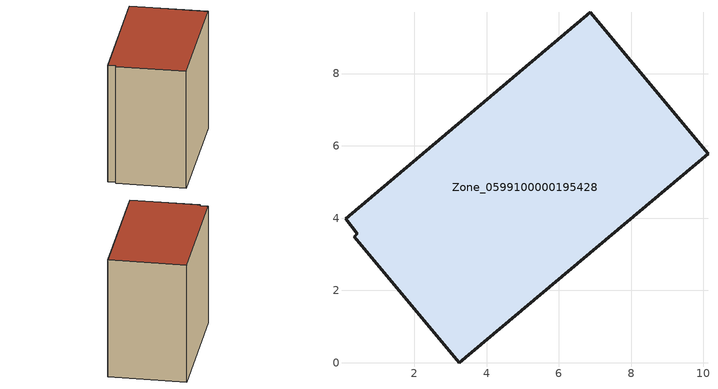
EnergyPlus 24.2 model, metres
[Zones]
Zone_0599100000195428
 floor ground (C_G): 0.42,3.57 0.1,3.98 6.87,9.69 10.13,5.78 3.25,0 0.34,3.48 z0
 wall outside (C_F): 10.13,5.78 6.87,9.69 0.1,3.98 0.42,3.57 0.34,3.48 3.25,0 10.13,5.78 z0:8.2
 roof outside (C_R): 0.1,3.98 0.42,3.57 0.34,3.48 3.25,0 10.13,5.78 6.87,9.69 z8.2
[BUILDING]
Pand.0599100000195428: North Axis=0; Terrain=City; Loads Convergence Tolerance Value=0.04; Temperature Convergence Tolerance Value=0.4; Solar Distribution=FullExterior; Maximum Number of Warmup Days=25; Minimum Number of Warmup Days=1
[Site:Location]
Rotterdam.The.Hague.AP_ZH_NLD Design_Conditions: Latitude=51.96; Longitude=4.45; Time Zone=1; Elevation=-4.5
[SITE:GROUNDTEMPERATURE:BUILDINGSURFACE]
18, 18, 18, 18, 18, 18, 18, 18, 18, 18, 18, 18
[MATERIAL] Thermal Absorptance=0.9; Solar Absorptance=0.7; Visible Absorptance=0.7
Name | Roughness | Thickness | Conductivity | Density | Specific Heat
G.TI.1975-1991 | MediumSmooth | 0.15 | 0.288461 | 540 | 1210
F.TI.1975-1991 | Rough | 0.3 | 0.230769 | 1920 | 840
R.TI.1975-1991 | MediumRough | 0.2 | 0.153846 | 1500 | 1000
[CONSTRUCTION]
C_G: G.TI.1975-1991
C_F: F.TI.1975-1991
C_R: R.TI.1975-1991
[ZONE]
Zone_0599100000195428: Type=1; Multiplier=1; Ceiling Height=Autocalculate; Volume=Autocalculate; Floor Area=autocalculate; Part of Total Floor Area=Yes
[ZONEINFILTRATION:DESIGNFLOWRATE]
Infil_Zone_0599100000195428: Zone or ZoneList or Space or SpaceList=Zone_0599100000195428; Schedule=AlwaysOn; Design Flow Rate Calculation Method=Flow/Area; Flow Rate per Floor Area=0.003; Constant Term Coefficient=1; Temperature Term Coefficient=0; Velocity Term Coefficient=0; Velocity Squared Term Coefficient=0
[HVACTEMPLATE:ZONE:IDEALLOADSAIRSYSTEM]
Zone_0599100000195428: Maximum Heating Supply Air Temperature=50; Minimum Cooling Supply Air Temperature=13; Maximum Heating Supply Air Humidity Ratio=0.0156; Minimum Cooling Supply Air Humidity Ratio=0.0077; Heating Limit=NoLimit; Cooling Limit=NoLimit; Dehumidification Control Type=ConstantSensibleHeatRatio; Cooling Sensible Heat Ratio=0.7; Dehumidification Setpoint=60; Humidification Control Type=None; Humidification Setpoint=30; Outdoor Air Method=None; Outdoor Air Flow Rate per Person=0.00944; Outdoor Air Flow Rate per Zone Floor Area=0; Outdoor Air Flow Rate per Zone=0; Demand Controlled Ventilation Type=None; Outdoor Air Economizer Type=NoEconomizer; Heat Recovery Type=None; Sensible Heat Recovery Effectiveness=0.7; Latent Heat Recovery Effectiveness=0.65
[ZONECONTROL:THERMOSTAT]
ThermostatControl_Zone_0599100000195428: Zone or ZoneList=Zone_0599100000195428; Control Type Schedule=DualSetpointControlType; Control 1=Thermostat_Zone_0599100000195428; Temperature Difference Between Cutout And Setpoint=0
[THERMOSTATSETPOINT:DUALSETPOINT]
Thermostat_Zone_0599100000195428: Heating Setpoint Temperature Schedule=HeatingSetpoint_Zone_0599100000195428; Cooling Setpoint Temperature Schedule=CoolingSetpoint_Zone_0599100000195428
[SCHEDULE:COMPACT]
HeatingSetpoint_Zone_0599100000195428: Through: 12/31, For: AllDays, Until: 24:00, 21
CoolingSetpoint_Zone_0599100000195428: Through: 12/31, For: AllDays, Until: 24:00, 24
DualSetpointControlType: Through: 12/31, For: AllDays, Until: 24:00, 4
AlwaysOn: Through: 12/31, For: AllDays, Until: 24:00, 1
